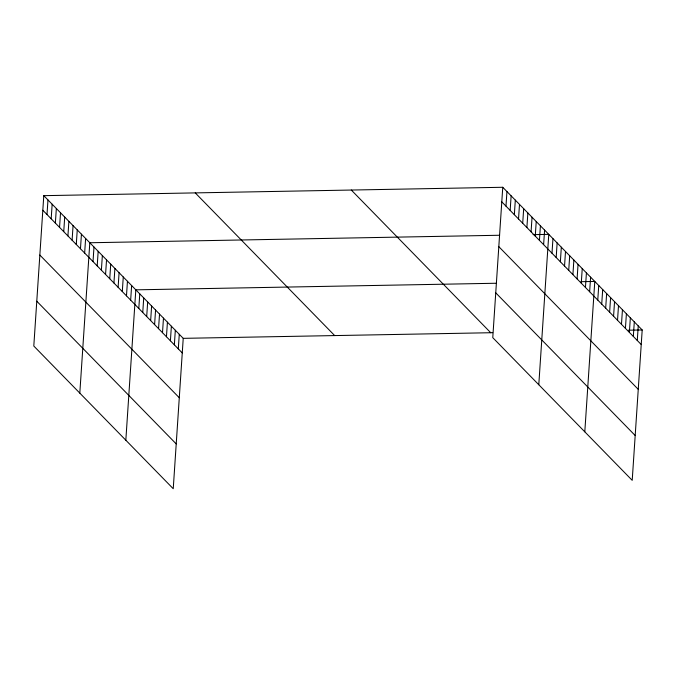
<?xml version="1.0" encoding="UTF-8"?>
<svg xmlns="http://www.w3.org/2000/svg" width="676" height="676" viewBox="0 0 676 676"><rect width="100%" height="100%" fill="white"/><g stroke="black" fill="none" stroke-linecap="round" stroke-linejoin="round"><path stroke-width="1.01" d="M43.788 195.66L33.8 346.036L173.242 488.723L183.23 338.346L43.788 195.66L502.758 187.277L642.2 329.964L632.212 480.34L492.77 337.654L502.758 187.277M46.999 214.52L47.971 199.944M51.19 218.796L52.153 204.22M55.373 223.08L56.336 208.504M59.556 227.356L60.519 212.788M63.738 231.64L64.702 217.064M67.921 235.924L68.884 221.348M72.104 240.2L73.067 225.623M76.287 244.484L77.25 229.908M80.469 248.76L81.433 234.183M84.652 253.044L85.615 238.467M79.81 393.128L89.807 242.752L499.598 235.256M93.018 261.604L93.989 247.027M97.2 265.888L98.172 251.311M101.383 270.163L102.355 255.587M105.566 274.448L106.538 259.871M109.749 278.723L110.72 264.155M113.931 283.007L114.903 268.431M118.114 287.292L119.086 272.715M122.297 291.567L123.269 276.991M126.48 295.851L127.451 281.275M130.662 300.127L131.634 285.551M125.829 440.211L135.817 289.835L496.438 283.244M138.8 308.45L139.771 293.874M142.754 312.498L143.718 297.922M146.7 316.537L147.672 301.961M150.655 320.585L151.618 306.008M154.601 324.624L155.573 310.047M158.556 328.663L159.519 314.095M162.502 332.71L163.474 318.134M166.457 336.749L167.42 322.173M170.403 340.797L171.374 326.221M174.357 344.836L175.321 330.26M178.303 348.884L179.275 334.307M505.978 206.129L506.949 191.553M510.16 210.413L511.132 195.837M514.343 214.689L515.315 200.113M518.526 218.973L519.498 204.397M522.709 223.249L523.68 208.681M526.891 227.533L527.863 212.957M531.074 231.817L532.046 217.241M535.257 236.093L536.229 221.517M539.44 240.377L540.411 225.801M543.622 244.653L544.594 230.077M538.789 384.737L548.777 234.361L533.043 234.648M551.988 253.213L552.96 238.645M556.179 257.497L557.142 242.921M560.362 261.781L561.325 247.205M564.544 266.057L565.508 251.48M568.727 270.341L569.691 255.765M572.91 274.617L573.873 260.04M577.093 278.901L578.056 264.324M581.275 283.176L582.239 268.609M585.458 287.461L586.422 272.884M589.641 291.745L590.604 277.168M584.799 431.82L594.787 281.444L581.022 281.698M597.77 300.068L598.742 285.492M601.725 304.107L602.696 289.531M605.679 308.155L606.642 293.578M609.625 312.194L610.597 297.617M613.58 316.233L614.543 301.665M617.526 320.28L618.498 305.704M621.481 324.319L622.444 309.743M625.427 328.367L626.398 313.791M629.381 332.406L630.345 317.83M633.327 336.454L634.299 321.877M637.282 340.493L638.245 325.916M183.23 338.346L492.703 332.693M628.435 330.209L642.2 329.964M501.795 201.854L641.228 344.532M498.82 246.664L638.254 389.351M495.753 292.835L635.187 435.521M351.3 190.041L490.742 332.727M195.246 192.897L334.688 335.583M42.816 210.236L182.258 352.923M39.842 255.055L179.284 397.741M36.774 301.226L176.216 443.912"/></g></svg>
